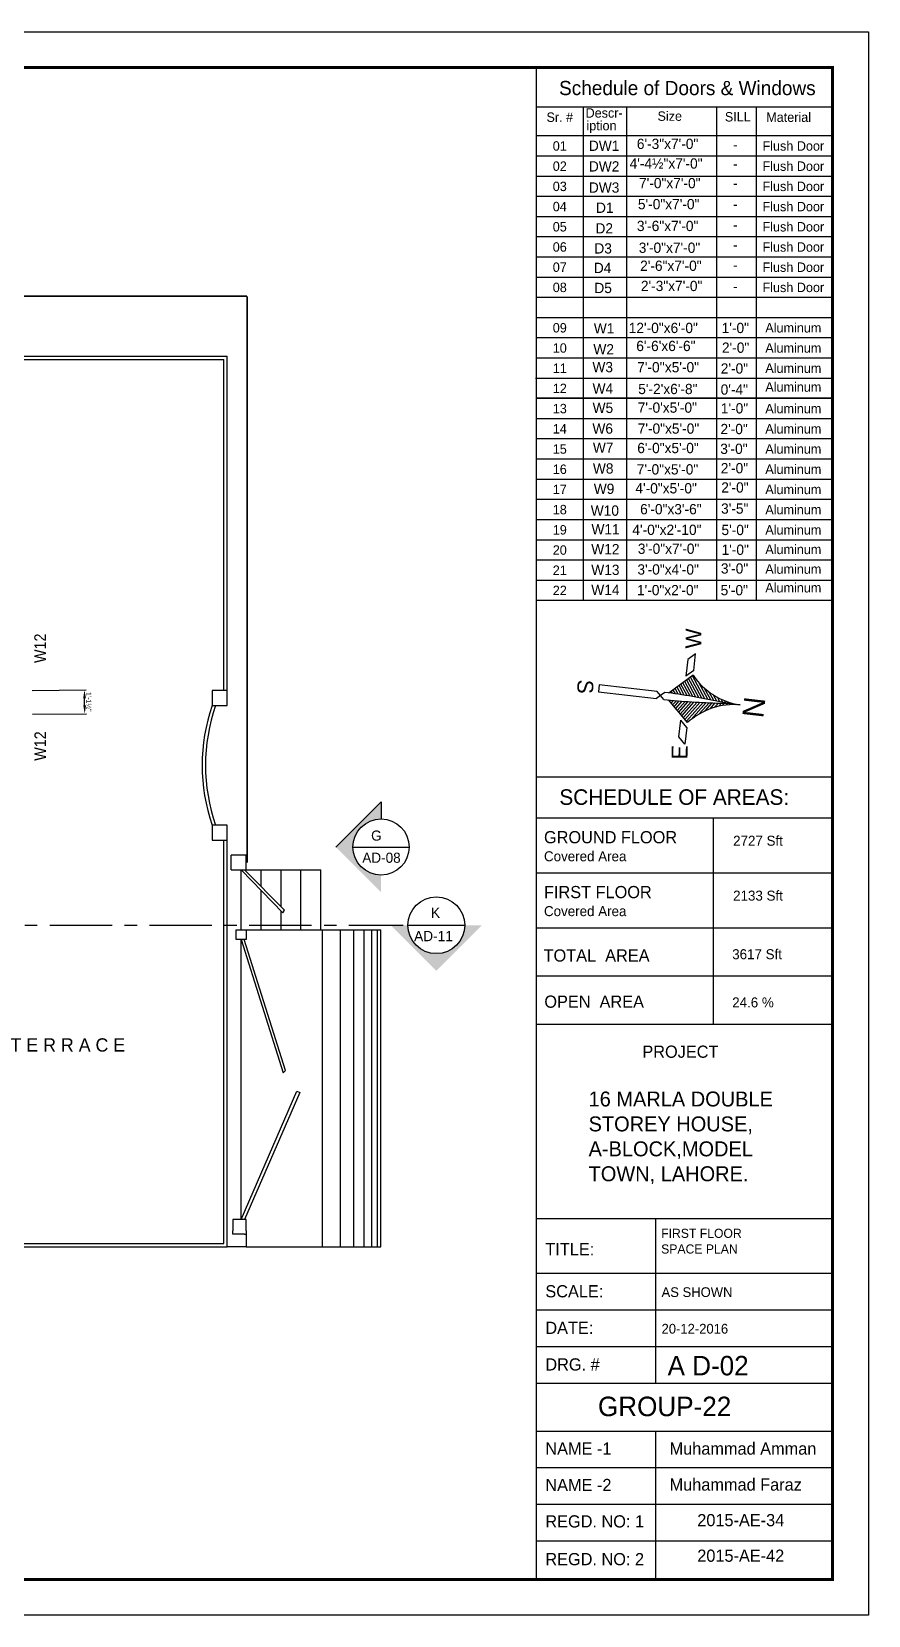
# Model space of a CAD drawing. Extents: x 10753 to 18704, y -5361 to 1140.
# Drawn here: x 12160 to 12663, y -1701 to -749 of the extents above; entities that cross this region are included whole.
import ezdxf
from ezdxf.enums import TextEntityAlignment as Align

# ---------------------------------------------------------------- set-up
doc = ezdxf.new("R2010")
doc.units = 0
doc.header["$LTSCALE"] = 30
doc.header["$MEASUREMENT"] = 0
doc.header["$PDMODE"] = 3
doc.linetypes.add('CENTER', pattern=[2, 1.25, -0.25, 0.25, -0.25])
doc.layers.get('0').update_dxf_attribs({"linetype": 'CONTINUOUS'})
doc.layers.get('DEFPOINTS').update_dxf_attribs({"linetype": 'CONTINUOUS'})
doc.layers.add('BARS', color=1, linetype='CONTINUOUS', lineweight=18)
for name, color, linetype in [('CEILING SECTION', 33, 'CONTINUOUS'), ('cross sectional lines', 9, 'CONTINUOUS'), ('DIM', 6, 'CONTINUOUS'), ('PL', 7, 'CONTINUOUS'), ('SEAL', 1, 'CONTINUOUS'), ('SLINE', 3, 'CONTINUOUS'), ('stairs terrace', 1, 'CONTINUOUS'), ('TEXT', 13, 'CONTINUOUS'), ('TEXTDW', 3, 'CONTINUOUS'), ('WALL', 2, 'CONTINUOUS'), ('Walls Hatch', 51, 'CONTINUOUS'), ('WL', 9, 'CONTINUOUS')]:
    doc.layers.add(name, color=color, linetype=linetype)
doc.styles.add('EE', font='eurr____.ttf')
doc.styles.add('ROMAND', font='stylu.ttf', dxfattribs={"height": 2})
doc.styles.add('SEAL TEXT', font='stylu.ttf', dxfattribs={"height": 6})
doc.styles.get("Standard").update_dxf_attribs({"font": 'stylu.ttf', "height": 3})
doc.styles.add('Work Dim', font='stylu.ttf', dxfattribs={"height": 4})
doc.dimstyles.new('D1', dxfattribs={"dimtxt": 6, "dimasz": 5, "dimexe": 1, "dimexo": 2, "dimgap": 1, "dimtad": 1, "dimdec": 4, "dimzin": 3, "dimdsep": 46, "dimlunit": 4, "dimtxsty": 'Standard', "dimcen": 3, "dimclrd": 7, "dimclre": 7, "dimclrt": 2, "dimadec": 0, "dimazin": 0, "dimtfac": 1, "dimtdec": 4, "dimtofl": 0, "dimtmove": 2, "dimatfit": 3, "dimfxl": 1, "dimfrac": 2, "dimtolj": 1, "dimtzin": 1, "dimarcsym": 0})

# ---------------------------------------------------------------- blocks, each defined once
blk = doc.blocks.new('*D156')
at = {"layer": 'DEFPOINTS', "color": 0, "transparency": 16777216}
for p in [(12157.81, -1144.91), (12191.31, -1144.53), (12157.97, -1159.21)]:
    blk.add_point(p, dxfattribs=at)
at = {"layer": 'DIM', "color": 7, "lineweight": -2, "transparency": 16777216}
for p, q in [((12159.81, -1144.88), (12192.31, -1144.52)), ((12191.41, -1153.84), (12191.36, -1149.53)), ((12159.97, -1159.19), (12192.46, -1158.83))]:
    blk.add_line(p, q, dxfattribs=at)
at = {"layer": 'DIM', "color": 7, "transparency": 16777216}
for points in [[(12192.19, -1149.52), (12190.53, -1149.54), (12191.31, -1144.53)], [(12192.24, -1153.83), (12190.58, -1153.85), (12191.46, -1158.84)]]:
    blk.add_solid(points, dxfattribs=at)
at = {"layer": 'DIM', "color": 2, "transparency": 16777216, "insert": (12193.94, -1151.66), "char_height": 3, "attachment_point": 5, "rotation": 270.63868}
blk.add_mtext('\\A1;1\'-1½"', dxfattribs=at)
blk = doc.blocks.new('BLOCK')
at = {"layer": 'stairs terrace'}
h = blk.add_hatch(dxfattribs=at)
h.set_pattern_fill('ANSI31', color=256, scale=58.369075, angle=273.2952, style=0)
h.set_pattern_definition([(318.29515, (9099.2574, 6632.302), (4.854071, 5.447162), [])])
h.paths.add_polyline_path([(2258.7, 1381), (2259.5, 1387.8), (2189.2, 1328.4, -0.210871), (2244.4, 1165.6), (2249.1, 1205.8, -0.018617)])
h = blk.add_hatch(dxfattribs=at)
h.set_pattern_fill('ANSI31', color=256, scale=58.369075, angle=273.2952, style=0)
h.set_pattern_definition([(208.29515, (-3155.794, 8072.991), (-3.458468, 6.424374), [])])
h.paths.add_polyline_path([(2244.4, 1165.6), (2249.1, 1205.8, 0.018617), (2280.4, 1378.4), (2281.2, 1385.3), (2335.9, 1311.2, 0.210871)])
for p, q in [((2285.1, 1605.2), (2263.9, 1425)), ((2306.8, 1602.7), (2285.1, 1605.2)), ((2285.6, 1422.4), (2306.8, 1602.7)), ((2273.4, 1412.1), (2263.9, 1425)), ((2189.2, 1328.4), (2259.5, 1387.8)), ((2261.2, 1401.8), (2258.7, 1381)), ((2261.2, 1401.8), (2273.4, 1412.1)), ((2273.4, 1412.1), (2285.6, 1422.4)), ((2282.9, 1399.3), (2273.4, 1412.1)), ((2280.4, 1378.4), (2282.9, 1399.3)), ((2335.9, 1311.2), (2281.2, 1385.3)), ((2122.2, 1336.3), (2145.1, 1355.6)), ((2174.3, 1330.2), (2122.2, 1336.3)), ((2145.1, 1355.6), (2197.2, 1349.5)), ((2174.3, 1330.2), (2197.2, 1349.5)), ((2385, 1327.4), (2332.9, 1333.5)), ((2350.7, 1309.4), (2332.9, 1333.5)), ((2402.8, 1303.3), (2385, 1327.4)), ((2350.7, 1309.4), (2402.8, 1303.3)), ((2249.1, 1205.8), (2244.4, 1165.6))]:
    blk.add_line(p, q, dxfattribs=at)
for centre, radius, start, end in [((4605.8, 1164.6), 2357, 174.7332, 178.9995), ((-52.9, 1712.3), 2357, 347.5908, 351.8571), ((2032.3, 1184.4), 212.9, 354.919, 42.5493), ((2455.1, 1134.7), 212.9, 124.0411, 171.6713)]:
    blk.add_arc(centre, radius, start, end, dxfattribs=at)
at = {"layer": 'TEXT'}
for s, height, rotation, p in [('S', 49.2, 177.582, (2323.5, 1669.2)), ('E', 49.2, 359.2542, (2074.8, 1328.7)), ('W', 49.2, 359.4702, (2418.6, 1285.7)), ('N', 65.6, 353.4275, (2201.3, 1093.8))]:
    blk.add_text(s, height=height, rotation=rotation, dxfattribs=at).set_placement(p)

msp = doc.modelspace()

# ---------------------------------------------------------------- hatches: boundary and pattern name
at = {"layer": 'SLINE'}
for points in [[(12369.71448, -1211.83917), (12369.71448, -1222.06301, 0.414213562), (12352.82347, -1238.95403, 0.414213562), (12369.71448, -1255.84505), (12369.71448, -1266.06889), (12342.59962, -1238.95403)], [(12375.54083, -1285.9788), (12385.87693, -1285.9788, 0.414213562), (12402.95341, -1303.05529, 0.414213562), (12420.0299, -1285.9788), (12430.366, -1285.9788), (12402.95341, -1313.39139)]]:
    msp.add_hatch(color=3, dxfattribs=at).paths.add_polyline_path(points)
at = {"layer": 'Walls Hatch', "linetype": 'Continuous'}
h = msp.add_hatch(color=51, dxfattribs=at)
h.dxf.hatch_style = 1
h.paths.add_polyline_path([(11426.59208, -1158.36368), (11435.59208, -1158.36368), (11435.59208, -1129.86368), (11531.59208, -1129.86368), (11531.59208, -1153.86368), (11663.59208, -1153.86368), (11663.59208, -1158.36368), (11672.59208, -1158.36368), (11672.59208, -1153.86368), (11674.09208, -1153.86368), (11674.09208, -1144.86368), (11540.59208, -1144.86368), (11540.59208, -1024.86368), (11527.09208, -1024.86368), (11527.09208, -1029.36368), (11531.59208, -1029.36368), (11531.59208, -1125.36368), (11435.59208, -1125.36368), (11435.59208, -1116.36368), (11426.59208, -1116.36368)])
h.paths.add_polyline_path([(11426.59208, -1068.36368), (11435.59208, -1068.36368), (11435.59208, -1029.36368), (11497.09208, -1029.36368), (11497.09208, -1024.86368), (11435.59208, -1024.86368), (11435.59208, -952.86368), (11531.59208, -952.86368), (11531.59208, -979.86368), (11540.59208, -979.86368), (11540.59208, -952.86368), (11633.59208, -952.86368), (11633.59208, -943.86368), (11426.59208, -943.86368)])
h.paths.add_polyline_path([(11435.59208, -1242.36368), (11426.59208, -1242.36368), (11426.59208, -1285.92665), (11435.59208, -1285.92665)])
h.paths.add_polyline_path([(11426.59208, -1302.36368), (11492.59208, -1302.36368), (11579.59208, -1302.36368), (11641.09208, -1302.36368), (11641.09208, -1405.86368), (11606.59208, -1405.86368), (11606.59208, -1414.86368), (11641.09208, -1414.86368), (11714.59208, -1414.86368), (11714.59208, -1405.86368), (11645.59208, -1405.86368), (11645.59208, -1302.36368), (11705.59208, -1302.36368), (11705.59208, -1369.79619), (11714.59208, -1369.79619), (11714.59208, -1357.86368), (11710.09208, -1357.86368), (11710.09208, -1285.92665), (11705.59208, -1285.92665), (11705.59208, -1297.86368), (11624.59208, -1297.86368), (11624.59208, -1285.92665), (11615.59208, -1285.92665), (11615.59208, -1297.86368), (11435.59208, -1297.86368), (11435.59208, -1285.92665), (11426.59208, -1285.92665)])
h.paths.add_polyline_path([(11615.59208, -1285.92665), (11624.59208, -1285.92665), (11624.59208, -1225.86368), (11629.09001, -1225.86368), (11629.09001, -1216.86368), (11615.59208, -1216.86368)])
h.paths.add_polyline_path([(11672.59208, -1216.86368), (11672.59208, -1200.36368), (11663.59208, -1200.36368), (11663.59208, -1216.86368), (11659.09001, -1216.86368), (11659.09001, -1225.86368), (11705.59208, -1225.86368), (11705.59208, -1285.92665), (11710.09208, -1285.92665), (11710.09208, -1225.86368), (11736.92695, -1225.86368), (11736.92805, -1216.86368)])
h.paths.add_polyline_path([(11435.59208, -1405.86368), (11492.59208, -1405.86368), (11492.59208, -1363.86368), (11464.09208, -1363.86368), (11464.09208, -1359.36368), (11497.09208, -1359.36368), (11497.09208, -1405.86368), (11522.59208, -1405.86368), (11522.59208, -1414.86368), (11426.59208, -1414.86368), (11426.59208, -1359.36368), (11440.09208, -1359.36368), (11440.09208, -1363.86368), (11435.59208, -1363.86368)], flags=17)
h.paths.add_polyline_path([(11435.59208, -1405.86368), (11435.59208, -1363.86368)], flags=17)
h.paths.add_polyline_path([(11435.59208, -1405.86368), (11492.59208, -1405.86368), (11492.59208, -1363.86368), (11464.09208, -1363.86368), (11464.09208, -1359.36368), (11497.09208, -1359.36368), (11497.09208, -1405.86368), (11522.59208, -1405.86368), (11522.59208, -1414.86368), (11426.59208, -1414.86368), (11426.59208, -1359.36368), (11440.09208, -1359.36368), (11440.09208, -1363.86368), (11435.59208, -1363.86368)], flags=17)
h.paths.add_polyline_path([(11763.12136, -1493.42911), (11741.24289, -1493.42911), (11741.24289, -1507.33102), (11763.12136, -1507.33102)], flags=9)
h.paths.add_polyline_path([(11874.2136, -875.57395), (11846.37905, -875.57395), (11846.37905, -889.47585), (11874.2136, -889.47585)], flags=9)
h.paths.add_polyline_path([(11886.82634, -1501.05879), (11875.45006, -1501.05879), (11875.45006, -1514.9607), (11886.82634, -1514.9607)], flags=9)
h.paths.add_polyline_path([(11848.62136, -1492.42911), (11826.74289, -1492.42911), (11826.74289, -1506.33102), (11848.62136, -1506.33102)], flags=9)
h.paths.add_polyline_path([(11799.82634, -1493.91594), (11788.45006, -1493.91594), (11788.45006, -1507.81784), (11799.82634, -1507.81784)], flags=9)
h.paths.add_polyline_path([(11823.23557, -1297.87851), (11801.35709, -1297.87851), (11801.35709, -1311.78042), (11823.23557, -1311.78042)], flags=9)
h.paths.add_polyline_path([(11362.91969, -1369.26961), (11362.91969, -1338.85234), (11349.01778, -1338.85234), (11349.01778, -1369.26961)], flags=9)
h.paths.add_polyline_path([(11340.24312, -1193.30073), (11340.24312, -1165.46617), (11326.34122, -1165.46617), (11326.34122, -1193.30073)], flags=9)
h.paths.add_polyline_path([(11354.96465, -1416.09794), (11354.96465, -1404.72166), (11341.06275, -1404.72166), (11341.06275, -1416.09794)], flags=9)
h.paths.add_polyline_path([(11715.82634, -1493.8548), (11704.45006, -1493.8548), (11704.45006, -1507.7567), (11715.82634, -1507.7567)], flags=9)
h.paths.add_polyline_path([(11686.67188, -1493.44668), (11664.7934, -1493.44668), (11664.7934, -1507.34859), (11686.67188, -1507.34859)], flags=9)
h.paths.add_polyline_path([(11653.21397, -1503.80822), (11633.29889, -1503.80822), (11633.29889, -1517.71012), (11653.21397, -1517.71012)], flags=9)
h.paths.add_polyline_path([(11743.45141, -1401.71727), (11743.45141, -1379.83879), (11729.54951, -1379.83879), (11729.54951, -1401.71727)], flags=9)
h.paths.add_polyline_path([(11436.82634, -1494.91594), (11425.45006, -1494.91594), (11425.45006, -1508.81784), (11436.82634, -1508.81784)], flags=9)
h.paths.add_polyline_path([(11353.21523, -1309.98557), (11353.21523, -1290.07049), (11339.31333, -1290.07049), (11339.31333, -1309.98557)], flags=9)
h.paths.add_polyline_path([(11363.62069, -1240.86588), (11363.62069, -1213.03133), (11349.71879, -1213.03133), (11349.71879, -1240.86588)], flags=9)
h.paths.add_polyline_path([(11354.97783, -1153.00717), (11354.97783, -1131.12869), (11341.07593, -1131.12869), (11341.07593, -1153.00717)], flags=9)
h.paths.add_polyline_path([(11363.60312, -1090.50021), (11363.60312, -1068.62174), (11349.70122, -1068.62174), (11349.70122, -1090.50021)], flags=9)
h.paths.add_polyline_path([(11353.21523, -1036.98557), (11353.21523, -1017.07049), (11339.31333, -1017.07049), (11339.31333, -1036.98557)], flags=9)
h.paths.add_polyline_path([(11363.59433, -999.89297), (11363.59433, -978.01449), (11349.69243, -978.01449), (11349.69243, -999.89297)], flags=9)
h.paths.add_polyline_path([(11354.96465, -954.09794), (11354.96465, -942.72166), (11341.06275, -942.72166), (11341.06275, -954.09794)], flags=9)
h.paths.add_polyline_path([(11675.55735, -1250.92601), (11675.55735, -1229.04754), (11661.65545, -1229.04754), (11661.65545, -1250.92601)], flags=25)
h.paths.add_polyline_path([(11676.23557, -1281.57325), (11654.35709, -1281.57325), (11654.35709, -1295.47515), (11676.23557, -1295.47515)], flags=9)
h.paths.add_polyline_path([(11704.73557, -1240.95237), (11682.85709, -1240.95237), (11682.85709, -1254.85427), (11704.73557, -1254.85427)], flags=25)
h.paths.add_polyline_path([(11646.22435, -1272.82269), (11646.22435, -1250.94421), (11632.32244, -1250.94421), (11632.32244, -1272.82269)], flags=9)
h.paths.add_polyline_path([(11650.44567, -1203.10867), (11628.56719, -1203.10867), (11628.56719, -1217.01057), (11650.44567, -1217.01057)], flags=9)
h.paths.add_polyline_path([(11645.59428, -875.6047), (11617.75972, -875.6047), (11617.75972, -889.5066), (11645.59428, -889.5066)], flags=9)
h.paths.add_polyline_path([(11730.82634, -884.21681), (11719.45006, -884.21681), (11719.45006, -898.11871), (11730.82634, -898.11871)], flags=9)
h.paths.add_polyline_path([(11494.47861, -875.57834), (11472.60013, -875.57834), (11472.60013, -889.48024), (11494.47861, -889.48024)], flags=9)
h.paths.add_polyline_path([(11541.82634, -884.21681), (11530.45006, -884.21681), (11530.45006, -898.11871), (11541.82634, -898.11871)], flags=9)
h.paths.add_polyline_path([(11436.82634, -857.78823), (11425.45006, -857.78823), (11425.45006, -871.69014), (11436.82634, -871.69014)], flags=9)
h.paths.add_polyline_path([(11776.94311, -993.22079), (11740.56975, -993.22079), (11740.56975, -1007.12269), (11776.94311, -1007.12269)], flags=9)
h.paths.add_polyline_path([(11741.01861, -1196.44348), (11741.01861, -1174.565), (11727.11671, -1174.565), (11727.11671, -1196.44348)], flags=9)
h.paths.add_polyline_path([(11745.29025, -964.00384), (11745.29025, -942.12536), (11731.38835, -942.12536), (11731.38835, -964.00384)], flags=9)
h.paths.add_polyline_path([(11631.23678, -960.64946), (11609.35831, -960.64946), (11609.35831, -974.55136), (11631.23678, -974.55136)], flags=25)
h.paths.add_polyline_path([(11474.94567, -1493.45108), (11453.06719, -1493.45108), (11453.06719, -1507.35298), (11474.94567, -1507.35298)], flags=9)
h.paths.add_polyline_path([(11508.92846, -1496.21242), (11480.58439, -1496.21242), (11480.58439, -1510.11433), (11508.92846, -1510.11433)], flags=9)
h.paths.add_polyline_path([(11584.09428, -1493.40276), (11556.25972, -1493.40276), (11556.25972, -1507.30466), (11584.09428, -1507.30466)], flags=9)
h.paths.add_polyline_path([(11735.86907, -1577.53007), (11735.86907, -1568.48387), (11723.15194, -1568.48387), (11723.15194, -1577.53007)], flags=9)
h.paths.add_polyline_path([(11651.29162, -1577.25127), (11651.29162, -1568.99318), (11640.85409, -1568.99318), (11640.85409, -1577.25127)], flags=9)
h.paths.add_polyline_path([(12400.45514, -1294.47286), (12400.45514, -1278.42798), (12393.10308, -1278.42798), (12393.10308, -1294.47286)], flags=9)
h.paths.add_polyline_path([(12394.7513, -1291.40948), (12394.7513, -1283.7059), (12383.72322, -1283.7059), (12383.72322, -1291.40948)], flags=9)
h.paths.add_polyline_path([(11321.23195, -1293.31318), (11321.23195, -1277.08548), (11314.25099, -1277.08548), (11314.25099, -1293.31318)], flags=9)
h.paths.add_polyline_path([(11315.39671, -1290.99038), (11315.39671, -1282.78223), (11304.92526, -1282.78223), (11304.92526, -1290.99038)], flags=9)
h.paths.add_polyline_path([(11750.04504, -845.61338), (11750.04504, -817.85993), (11737.32792, -817.85993), (11737.32792, -845.61338)], flags=9)
h.paths.add_polyline_path([(11737.95041, -838.29671), (11737.95041, -828.16551), (11725.23328, -828.16551), (11725.23328, -838.29671)], flags=9)
h.paths.add_polyline_path([(12382.58307, -1251.76278), (12382.58307, -1224.31076), (12370.00406, -1224.31076), (12370.00406, -1251.76278)], flags=9)
h.paths.add_polyline_path([(12369.27529, -1246.4756), (12369.27529, -1237.70652), (12356.69628, -1237.70652), (12356.69628, -1246.4756)], flags=9)
h.paths.add_polyline_path([(11749.9614, -1585.2228), (11749.9614, -1557.46935), (11737.24428, -1557.46935), (11737.24428, -1585.2228)], flags=9)
h.paths.add_polyline_path([(11669.12184, -1586.17817), (11669.12184, -1555.38401), (11655.87457, -1555.38401), (11655.87457, -1586.17817)], flags=9)
h.paths.add_polyline_path([(11477.1985, -1339.72878), (11477.1985, -1310.24416), (11464.73291, -1310.24416), (11464.73291, -1339.72878)], flags=25)
h.paths.add_polyline_path([(11412.76607, -1327.60227), (11412.76607, -1312.79773), (11403.60136, -1312.79773), (11403.60136, -1327.60227)], flags=9)
h.paths.add_polyline_path([(11574.03742, -1405.38008), (11574.03742, -1387.54237), (11563.16077, -1387.54237), (11563.16077, -1405.38008)], flags=25)
h.paths.add_polyline_path([(11719.27369, -1392.38646), (11719.27369, -1375.92807), (11708.39705, -1375.92807), (11708.39705, -1392.38646)], flags=9)
h.paths.add_polyline_path([(11436.50499, -1358.94061), (11436.50499, -1309.6753), (11427.14262, -1309.6753), (11427.14262, -1358.94061)], flags=25)
h.paths.add_polyline_path([(11485.41678, -1402.57087), (11485.41678, -1371.16615), (11476.01488, -1371.16615), (11476.01488, -1402.57087)], flags=25)
h.paths.add_polyline_path([(11477.07844, -1395.11883), (11477.07844, -1369.31796), (11464.63042, -1369.31796), (11464.63042, -1395.11883)], flags=25)
h.paths.add_polyline_path([(11457.12448, -1377.35405), (11457.12448, -1360.91104), (11446.29395, -1360.91104), (11446.29395, -1377.35405)], flags=25)
h.paths.add_polyline_path([(11591.70011, -1377.61149), (11591.70011, -1335.18104), (11578.7865, -1335.18104), (11578.7865, -1377.61149)], flags=25)
h.paths.add_polyline_path([(11600.25072, -1385.0647), (11600.25072, -1337.62836), (11590.53915, -1337.62836), (11590.53915, -1385.0647)], flags=25)
h.paths.add_polyline_path([(12025.48253, -1194.57397), (12025.48253, -1178.1822), (12014.80574, -1178.1822), (12014.80574, -1194.57397)], flags=9)
h.paths.add_polyline_path([(11702.48688, -1142.32027), (11702.48688, -1125.9285), (11691.81008, -1125.9285), (11691.81008, -1142.32027)], flags=9)
h.paths.add_polyline_path([(11934.25759, -1158.4318), (11934.25759, -1143.62726), (11925.09287, -1143.62726), (11925.09287, -1158.4318)], flags=9)
h.paths.add_polyline_path([(11974.13882, -1092.13027), (11974.13882, -1077.16761), (11964.98728, -1077.16761), (11964.98728, -1092.13027)], flags=9)
h.paths.add_polyline_path([(11493.0922, -1011.75202), (11493.0922, -988.32303), (11480.69689, -988.32303), (11480.69689, -1011.75202)], flags=25)
h.paths.add_polyline_path([(11495.09354, -1070.73531), (11495.09354, -1037.68406), (11482.85635, -1037.68406), (11482.85635, -1070.73531)], flags=25)
h.paths.add_polyline_path([(11503.65, -1064.20685), (11503.65, -1046.85236), (11494.35351, -1046.85236), (11494.35351, -1064.20685)], flags=25)
h.paths.add_polyline_path([(11517.52107, -1041.06271), (11517.52107, -1024.58383), (11506.58293, -1024.58383), (11506.58293, -1041.06271)], flags=25)
h.paths.add_polyline_path([(11502.01213, -1010.42946), (11502.01213, -993.01667), (11492.68929, -993.01667), (11492.68929, -1010.42946)], flags=25)
h.paths.add_polyline_path([(11684.09035, -974.22926), (11684.09035, -956.39155), (11673.2137, -956.39155), (11673.2137, -974.22926)], flags=9)
h.paths.add_polyline_path([(11424.61405, -1102.87011), (11424.61405, -1078.67968), (11413.82964, -1078.67968), (11413.82964, -1102.87011)], flags=9)
h.paths.add_polyline_path([(11425.60859, -1206.0821), (11425.60859, -1188.2444), (11414.73194, -1188.2444), (11414.73194, -1206.0821)], flags=9)
h.paths.add_polyline_path([(11579.04176, -1194.16635), (11579.04176, -1167.96723), (11566.89242, -1167.96723), (11566.89242, -1194.16635)], flags=9)
h.paths.add_polyline_path([(11456.24173, -1285.68783), (11456.24173, -1182.17684), (11445.97672, -1182.17684), (11445.97672, -1285.68783)], flags=9)
h.paths.add_polyline_path([(11663.02184, -1184.02106), (11663.02184, -1167.62929), (11652.34504, -1167.62929), (11652.34504, -1184.02106)], flags=9)
h.paths.add_polyline_path([(11664.36251, -1275.0424), (11664.36251, -1255.81472), (11654.84201, -1255.81472), (11654.84201, -1275.0424)], flags=9)
h.paths.add_polyline_path([(11600.3514, -1290.86661), (11600.3514, -1254.89109), (11590.9495, -1254.89109), (11590.9495, -1290.86661)], flags=9)
h.paths.add_polyline_path([(11673.65037, -1278.8636), (11673.65037, -1253.04296), (11664.30118, -1253.04296), (11664.30118, -1278.8636)], flags=25)
h.paths.add_polyline_path([(11649.53728, -1233.81834), (11649.53728, -1217.33946), (11638.59914, -1217.33946), (11638.59914, -1233.81834)], flags=9)
h.paths.add_polyline_path([(11587.87092, -1195.64993), (11587.87092, -1168.84618), (11578.50855, -1168.84618), (11578.50855, -1195.64993)], flags=9)
h.paths.add_polyline_path([(11591.19282, -1284.20665), (11591.19282, -1251.1554), (11578.95564, -1251.1554), (11578.95564, -1284.20665)], flags=9)
h.paths.add_polyline_path([(11699.94697, -1062.30016), (11699.94697, -1035.49642), (11690.58459, -1035.49642), (11690.58459, -1062.30016)], flags=9)
h.paths.add_polyline_path([(11689.98995, -1061.28396), (11689.98995, -1035.08484), (11677.84061, -1035.08484), (11677.84061, -1061.28396)], flags=9)
h.paths.add_polyline_path([(11599.88476, -1086.3162), (11599.88476, -982.80522), (11589.61976, -982.80522), (11589.61976, -1086.3162)], flags=9)
h.paths.add_polyline_path([(11694.79756, -1372.97755), (11694.79756, -1330.25487), (11685.08599, -1330.25487), (11685.08599, -1372.97755)], flags=25)
h.paths.add_polyline_path([(11684.45704, -1370.16037), (11684.45704, -1329.42538), (11671.79818, -1329.42538), (11671.79818, -1370.16037)], flags=25)
h.paths.add_polyline_path([(11832.13551, -996.48036), (11832.13551, -978.67341), (11821.35111, -978.67341), (11821.35111, -996.48036)], flags=9)
h.paths.add_polyline_path([(11872.31983, -983.02612), (11851.72503, -983.02612), (11851.72503, -990.83908), (11872.31983, -990.83908)], flags=9)
h.paths.add_polyline_path([(11993.47047, -1020.54263), (11993.47047, -1004.2098), (11982.97047, -1004.2098), (11982.97047, -1020.54263)], flags=9)
h.paths.add_polyline_path([(12034.9683, -992.65488), (12034.9683, -974.83255), (12024.13777, -974.83255), (12024.13777, -992.65488)], flags=9)
h.paths.add_polyline_path([(12077.00287, -1010.90918), (12077.00287, -994.4508), (12066.12622, -994.4508), (12066.12622, -1010.90918)], flags=9)
h.paths.add_polyline_path([(11901.41667, -1182.34096), (11901.41667, -1165.9492), (11890.73988, -1165.9492), (11890.73988, -1182.34096)], flags=9)
h.paths.add_polyline_path([(11776.13704, -1293.8593), (11776.13704, -1271.72528), (11766.6429, -1271.72528), (11766.6429, -1293.8593)], flags=9)
h.paths.add_polyline_path([(11766.66375, -1292.53149), (11766.66375, -1268.34701), (11754.09274, -1268.34701), (11754.09274, -1292.53149)], flags=9)
h.paths.add_polyline_path([(11879.01727, -1276.74994), (11879.01727, -1260.27106), (11868.07913, -1260.27106), (11868.07913, -1276.74994)], flags=9)
h.paths.add_polyline_path([(11860.71745, -1345.37976), (11860.71745, -1304.67422), (11851.31555, -1304.67422), (11851.31555, -1345.37976)], flags=9)
h.paths.add_polyline_path([(11851.82534, -1350.32979), (11851.82534, -1292.0194), (11839.18405, -1292.0194), (11839.18405, -1350.32979)], flags=9)
h.paths.add_polyline_path([(11780.68647, -1233.73691), (11780.68647, -1217.27852), (11769.80982, -1217.27852), (11769.80982, -1233.73691)], flags=9)
h.paths.add_polyline_path([(11977.89946, -1184.84814), (11977.89946, -1159.0275), (11968.55026, -1159.0275), (11968.55026, -1184.84814)], flags=9)
h.paths.add_polyline_path([(11967.25341, -1181.02693), (11967.25341, -1161.79926), (11957.73291, -1161.79926), (11957.73291, -1181.02693)], flags=9)
h.paths.add_polyline_path([(12126.51015, -1166.76642), (12126.51015, -1130.20916), (12117.05554, -1130.20916), (12117.05554, -1166.76642)], flags=9)
h.paths.add_polyline_path([(12117.1498, -1185.39053), (12117.1498, -1094.31879), (12104.49094, -1094.31879), (12104.49094, -1185.39053)], flags=9)
h.paths.add_polyline_path([(11946.34812, -1283.01526), (11946.34812, -1256.22909), (11937.03846, -1256.22909), (11937.03846, -1283.01526)], flags=9)
h.paths.add_polyline_path([(12057.51636, -1234.10218), (12057.51636, -1219.29764), (12048.35165, -1219.29764), (12048.35165, -1234.10218)], flags=9)
h.paths.add_polyline_path([(11936.43503, -1282.00785), (11936.43503, -1255.80873), (11924.28569, -1255.80873), (11924.28569, -1282.00785)], flags=9)
h.paths.add_polyline_path([(11940.63657, -1224.34339), (11940.63657, -1207.95163), (11929.95978, -1207.95163), (11929.95978, -1224.34339)], flags=9)
h.paths.add_polyline_path([(11828.72815, -1126.17533), (11828.72815, -1056.03477), (11816.26256, -1056.03477), (11816.26256, -1126.17533)], flags=9)
h.paths.add_polyline_path([(11839.76946, -1121.61833), (11839.76946, -1070.73898), (11830.40709, -1070.73898), (11830.40709, -1121.61833)], flags=9)
h.paths.add_polyline_path([(12328.31127, -1060.35355), (12327.56601, -1078.0027), (12345.9572, -1078.77929), (12346.70246, -1061.13014)], flags=9)
h.paths.add_polyline_path([(12426.90643, -1043.8056), (12427.0993, -1022.9463), (12408.92567, -1022.77826), (12408.7328, -1043.63756)], flags=9)
h.paths.add_polyline_path([(12155.68864, -1080.45031), (12155.68864, -1056.25989), (12144.90423, -1056.25989), (12144.90423, -1080.45031)], flags=9)
h.paths.add_polyline_path([(12170.12109, -1130.10804), (12170.12109, -1105.91762), (12159.33668, -1105.91762), (12159.33668, -1130.10804)], flags=9)
h.paths.add_polyline_path([(12170.21715, -1188.89725), (12170.21715, -1164.70683), (12159.43274, -1164.70683), (12159.43274, -1188.89725)], flags=9)
h.paths.add_polyline_path([(12416.41054, -1126.23852), (12416.60977, -1110.93255), (12398.69597, -1110.69937), (12398.49673, -1126.00534)], flags=9)
h.paths.add_polyline_path([(11853.46916, -1437.49276), (11853.46916, -1413.30234), (11842.68475, -1413.30234), (11842.68475, -1437.49276)], flags=9)
h.paths.add_polyline_path([(11941.76211, -1404.1885), (11941.76211, -1386.23037), (11930.52419, -1386.23037), (11930.52419, -1404.1885)], flags=9)
h.paths.add_polyline_path([(12067.84858, -1433.34664), (12067.84858, -1415.48844), (12056.91044, -1415.48844), (12056.91044, -1433.34664)], flags=9)
h.paths.add_polyline_path([(12184.57789, -1396.13778), (12184.57789, -1319.53749), (12171.95417, -1319.53749), (12171.95417, -1396.13778)], flags=9)
h.paths.add_polyline_path([(12005.72114, -1393.16053), (12005.72114, -1289.64955), (11995.45613, -1289.64955), (11995.45613, -1393.16053)], flags=9)
h.paths.add_polyline_path([(12464.83759, -1479.6825), (12464.83759, -1235.98206), (12436.8464, -1235.98206), (12436.8464, -1479.6825)], flags=9)
h.paths.add_polyline_path([(11757.36591, -1418.35025), (11757.36591, -1376.55449), (11748.01671, -1376.55449), (11748.01671, -1418.35025)], flags=9)
h.paths.add_polyline_path([(11763.49999, -1350.99504), (11763.49999, -1326.73871), (11752.71558, -1326.73871), (11752.71558, -1350.99504)], flags=9)
h.paths.add_polyline_path([(12473.55673, -1097.36502), (12476.1933, -1074.48139), (12452.32593, -1071.73147), (12449.68935, -1094.6151)], flags=9)

# ---------------------------------------------------------------- linework, layer by layer
at = {"layer": 'CEILING SECTION', "color": 8}
for p, q in [((12285.52958, -1288.65361), (12285.52958, -1252.7775)), ((12285.76215, -1252.7775), (12333.52958, -1252.7775)), ((12297.52958, -1262.78421), (12297.52958, -1252.7775)), ((12309.52958, -1274.79314), (12309.52958, -1252.7775)), ((12321.52958, -1288.65361), (12321.52958, -1252.7775)), ((12333.52958, -1288.65361), (12333.52958, -1252.7775)), ((12297.52958, -1288.65361), (12297.52958, -1265.13031)), ((12309.52958, -1288.65361), (12309.52958, -1277.48313)), ((12285.50666, -1462.79574), (12285.50666, -1294.65361)), ((12288.15214, -1288.65361), (12369.50666, -1288.65361)), ((12334.50666, -1479.36368), (12334.50666, -1288.65361)), ((12345.34287, -1479.36368), (12345.34287, -1288.65361)), ((12353.38459, -1479.36368), (12353.38459, -1288.65361)), ((12359.50666, -1479.36368), (12359.50666, -1288.65361)), ((12364.06179, -1479.36368), (12364.06179, -1288.65361)), ((12367.6359, -1479.36368), (12367.6359, -1288.65361)), ((12369.50666, -1479.36368), (12369.50666, -1288.65361)), ((12288.52958, -1479.36368), (12369.50666, -1479.36368))]:
    msp.add_line(p, q, dxfattribs=at)
at = {"layer": 'CEILING SECTION', "color": 1}
for p, q in [((12282.52958, -1288.65361), (12288.52958, -1288.65361)), ((12282.52958, -1294.65361), (12282.52958, -1288.65361)), ((12285.52958, -1294.65361), (12282.52958, -1294.65361)), ((12285.50666, -1294.65361), (12310.79546, -1374.75653)), ((12288.52958, -1294.65361), (12285.52958, -1294.65361)), ((12312.27558, -1373.41145), (12287.32565, -1294.65361)), ((12288.52958, -1288.65361), (12288.52958, -1294.65361)), ((12310.79546, -1374.75653), (12312.27558, -1373.41145)), ((12285.50666, -1462.79574), (12319.06332, -1385.78957)), ((12320.8968, -1386.58853), (12287.52958, -1462.79574)), ((12319.06332, -1385.78957), (12320.8968, -1386.58853)), ((12288.52958, -1462.79574), (12280.52958, -1462.79574)), ((12280.52958, -1462.79574), (12280.52958, -1469.79574)), ((12288.52958, -1469.79574), (12288.52958, -1462.79574)), ((12280.52958, -1471.79574), (12280.52958, -1469.79574)), ((12287.52958, -1471.79574), (12280.52958, -1471.79574)), ((12287.52958, -1471.79574), (12288.52958, -1471.79574))]:
    msp.add_line(p, q, dxfattribs=at)
at = {"layer": 'cross sectional lines', "linetype": 'CENTER'}
msp.add_line((11330.42474, -1285.92665), (12383.02003, -1285.92665), dxfattribs=at)
at = {"layer": 'PL'}
for p, q in [((12288.52958, -1243.7775), (12279.52958, -1243.7775)), ((12279.52958, -1252.7775), (12279.52958, -1243.7775)), ((12288.52958, -1252.7775), (12288.52958, -1243.7775)), ((12279.52958, -1252.7775), (12288.52958, -1252.7775)), ((12285.52958, -1252.7775), (12310.614, -1278.59943)), ((12311.58696, -1276.85205), (12287.53031, -1252.7775)), ((12310.614, -1278.59943), (12311.58696, -1276.85205)), ((12288.52958, -1469.79574), (12288.52958, -1479.36368)), ((12288.52958, -1479.36368), (12277.09208, -1479.36368))]:
    msp.add_line(p, q, dxfattribs=at)
at = {"layer": 'SEAL', "color": 1}
for p, q in [((12463.04036, -770.42708), (12463.04036, -1679.22144)), ((12641.18471, -770.42708), (12463.04036, -770.42708)), ((12641.18471, -770.42708), (12463.04036, -770.42708)), ((12463.04036, -793.96919), (12641.18471, -793.96919)), ((12491.3815, -793.96919), (12491.3815, -1090.6286)), ((12517.32602, -793.96919), (12517.32602, -1090.6286)), ((12571.40775, -793.96919), (12571.40775, -1090.6286)), ((12595.43464, -793.96919), (12595.43464, -1090.6286)), ((12463.04036, -811.26587), (12641.18471, -811.26587)), ((12463.04036, -823.41207), (12641.18471, -823.41207)), ((12463.04036, -835.55828), (12641.18471, -835.55828)), ((12463.04036, -847.70448), (12641.18471, -847.70448)), ((12463.04036, -859.85069), (12641.18471, -859.85069)), ((12463.04036, -871.9969), (12641.18471, -871.9969)), ((12463.04036, -884.1431), (12641.18471, -884.1431)), ((12463.04036, -896.28931), (12641.18471, -896.28931)), ((12463.04036, -908.43551), (12641.18471, -908.43551)), ((12463.04036, -920.58172), (12641.18471, -920.58172)), ((12463.04036, -932.72793), (12641.18471, -932.72793)), ((12463.04036, -944.87413), (12641.18471, -944.87413)), ((12462.68139, -957.02034), (12640.82575, -957.02034)), ((12462.68139, -957.02034), (12600.1078, -957.02034)), ((12462.68139, -957.02034), (12640.82575, -957.02034)), ((12463.04036, -957.02034), (12641.18471, -957.02034)), ((12463.04036, -957.02034), (12641.18471, -957.02034)), ((12641.18471, -969.16654), (12463.04036, -969.16654)), ((12463.04036, -969.16654), (12641.18471, -969.16654)), ((12463.04036, -981.31275), (12641.18471, -981.31275)), ((12463.04036, -993.45896), (12641.18471, -993.45896)), ((12463.04036, -1005.60516), (12641.18471, -1005.60516)), ((12463.04036, -1017.75137), (12641.18471, -1017.75137)), ((12463.04036, -1029.89757), (12641.18471, -1029.89757)), ((12463.04036, -1042.04378), (12641.18471, -1042.04378)), ((12463.04036, -1054.18999), (12641.18471, -1054.18999)), ((12463.04036, -1066.33619), (12641.18471, -1066.33619)), ((12463.04036, -1078.4824), (12641.18471, -1078.4824)), ((12463.04036, -1090.6286), (12641.18471, -1090.6286)), ((12641.18471, -1196.98094), (12463.04036, -1196.98094)), ((12641.18471, -1221.709), (12463.04036, -1221.709)), ((12569.549, -1221.709), (12569.549, -1345.65071)), ((12641.18471, -1254.69736), (12463.04036, -1254.69736)), ((12641.18471, -1287.68572), (12463.04036, -1287.68572)), ((12641.18471, -1316.66821), (12463.04036, -1316.66821)), ((12641.18471, -1316.66821), (12463.04036, -1316.66821)), ((12641.18471, -1345.65071), (12463.04036, -1345.65071)), ((12641.18471, -1462.4436), (12463.04036, -1462.4436)), ((12534.7974, -1462.4436), (12534.7974, -1561.39693)), ((12641.18471, -1495.43196), (12463.04036, -1495.43196)), ((12641.18471, -1517.42419), (12463.04036, -1517.42419)), ((12641.18471, -1539.41643), (12463.04036, -1539.41643)), ((12641.18471, -1561.39693), (12463.04036, -1561.39693)), ((12641.18471, -1561.39693), (12463.04036, -1561.39693)), ((12641.18471, -1590.277), (12463.04036, -1590.277)), ((12534.7974, -1590.277), (12534.7974, -1678.24595)), ((12641.18471, -1612.26923), (12463.04036, -1612.26923)), ((12641.18471, -1634.26147), (12463.04036, -1634.26147)), ((12641.18471, -1656.25371), (12463.04036, -1656.25371))]:
    msp.add_line(p, q, dxfattribs=at)
msp.add_lwpolyline([(12662.82267, -748.78912), (12662.82267, -1700.8594), (11244.74439, -1700.8594), (11244.74439, -748.78912)], close=True, dxfattribs=at)
at = {"layer": 'SLINE', "color": 3}
for p, q in [((12369.71448, -1211.83917), (12342.59962, -1238.95403)), ((12369.71448, -1211.83917), (12369.71448, -1222.06301)), ((12352.82347, -1238.95403), (12386.6055, -1238.95403)), ((12385.87693, -1285.9788), (12420.0299, -1285.9788))]:
    msp.add_line(p, q, dxfattribs=at)
for centre, radius in [((12369.71448, -1238.95403), 16.89102), ((12402.95341, -1285.9788), 17.07648)]:
    msp.add_circle(centre, radius, dxfattribs=at)
at = {"layer": 'stairs terrace'}
for p, q in [((11990.59208, -943.86368), (12277.09208, -943.86368)), ((11992.59208, -945.86368), (12275.09208, -945.86368)), ((12275.09208, -1144.86368), (12275.09208, -945.86368)), ((12277.09208, -1144.86368), (12277.09208, -943.86368))]:
    msp.add_line(p, q, dxfattribs=at)
for points in [[(12076.09208, -1414.85919), (12076.09208, -1479.36368), (12277.09208, -1479.36368), (12277.09208, -1234.86368)], [(12078.09208, -1414.85919), (12078.09208, -1477.36368), (12275.09208, -1477.36368), (12275.09208, -1234.86368)]]:
    msp.add_lwpolyline(points, dxfattribs=at)
for radius, start, end in [(111, 161.07535558, 198.92464442), (109, 160.71451836, 199.28548164)]:
    msp.add_arc((12373.09208, -1189.86368), radius, start, end, dxfattribs=at)
at = {"layer": 'WALL', "const_width": 1}
for points in [[(11371.09208, -907.86368), (12289.09208, -907.86368)], [(12289.09208, -907.86368), (12289.09208, -1248.2775)]]:
    msp.add_lwpolyline(points, dxfattribs=at)
at = {"layer": 'WALL'}
for points in [[(12268.09208, -1144.86368), (12268.09208, -1153.86368), (12277.09208, -1153.86368), (12277.09208, -1144.86368)], [(12268.09208, -1225.86368), (12268.09208, -1234.86368), (12277.09208, -1234.86368), (12277.09208, -1225.86368)]]:
    msp.add_lwpolyline(points, close=True, dxfattribs=at)
at = {"layer": 'WL', "const_width": 1.80316}
msp.add_lwpolyline([(12641.18471, -770.42708), (12641.18471, -1679.22144), (11266.38235, -1679.22144), (11266.38235, -770.42708)], close=True, dxfattribs=at)

# ---------------------------------------------------------------- block references
at = {"xscale": 0.1938507180983488, "yscale": 0.1938507180983488, "zscale": 0.1938507180983488, "rotation": 90}
msp.add_blockref('BLOCK', (12811.57976, -1588.54103), dxfattribs=at)

# ---------------------------------------------------------------- texts
at = {"layer": 'BARS', "ltscale": 8, "style": 'SEAL TEXT'}
for s, height, p in [('DW1', 6.169109, (12494.72904, -820.47204)), ('6\'-3"x7\'-0"', 6.1691089, (12523.56019, -819.30935)), ('-', 6.16911, (12581.35684, -819.83737)), ('DW2', 6.169109, (12494.72904, -832.85767)), ('4\'-4½"x7\'-0"', 6.1691089, (12519.23607, -831.11457)), ('7\'-0"x7\'-0"', 6.1691089, (12524.8983, -842.91979)), ('-', 6.16911, (12581.35684, -831.3098)), ('DW3', 6.169109, (12494.72904, -845.57218)), ('-', 6.16911, (12581.35684, -842.96432)), ('D1 ', 6.169109, (12499.00742, -857.7194)), ('5\'-0"x7\'-0"', 6.1691089, (12524.23056, -855.55757)), ('-', 6.16911, (12581.35684, -855.57711)), ('D2', 6.169109, (12498.67834, -870.10499)), ('3\'-6"x7\'-0"', 6.1691089, (12523.60918, -868.66196)), ('-', 6.16911, (12581.35684, -867.96004)), ('D3', 6.169109, (12498.02007, -882.16179)), ('3\'-0"x7\'-0"', 6.1691089, (12524.71146, -881.7663)), ('-', 6.16911, (12581.35684, -879.97877)), ('D4', 6.169109, (12497.69109, -893.88973)), ('2\'-6"x7\'-0"', 6.1691089, (12525.54786, -892.59715)), ('-', 6.16911, (12581.35684, -892.1796)), ('D5', 6.169109, (12498.02018, -905.94644)), ('2\'-3"x7\'-0"', 6.1691089, (12526.01157, -904.72716)), ('-', 6.16911, (12581.35684, -904.9267)), ('W1', 6.169109, (12497.67976, -930.23958)), ('12\'-0"x6\'-0"', 6.1691089, (12518.70159, -929.97841)), ('1\'-0"', 6.169109, (12574.59952, -929.98383)), ('W2', 6.169109, (12497.4435, -942.82427)), ('6\'-6\'x6\'-6"', 6.1691089, (12523.23142, -940.81256)), ('2\'-0"', 6.169109, (12574.76136, -941.83682)), ('W3', 6.169109, (12496.8502, -953.51999)), ('7\'-0\'\'x5\'-0"', 6.1691089, (12523.7733, -953.60483)), ('2\'-0"', 6.169109, (12574.04945, -954.34529)), ('W4', 6.169109, (12496.95646, -966.43341)), ('5\'-2\'x6\'-8"', 6.1691089, (12524.41928, -966.68265)), ('0\'-4"', 6.169109, (12573.98501, -967.0171)), ('W5', 6.169109, (12496.95646, -978.01043)), ('7\'-0\'x5\'-0"', 6.1691089, (12524.09809, -977.86984)), ('1\'-0"', 6.169109, (12574.09487, -978.29686)), ('W6', 6.169109, (12496.85584, -990.48765)), ('7\'-0"x5\'-0"', 6.1691089, (12524.09809, -990.48315)), ('2\'-0"', 6.169109, (12573.87504, -990.74274)), ('W7', 6.169109, (12497.12245, -1001.97692)), ('6\'-0"x5\'-0"', 6.1691089, (12523.8319, -1002.18349)), ('3\'-0"', 6.169109, (12573.75985, -1002.63994)), ('W8', 6.169109, (12497.13451, -1014.44536)), ('7\'-0"x5\'-0"', 6.1691089, (12523.52115, -1015.0085)), ('2\'-0"', 6.169109, (12574.06935, -1014.30131)), ('W9', 6.169109, (12497.66753, -1026.6917)), ('4\'-0"x5\'-0"', 6.1691089, (12522.69785, -1026.3839)), ('2\'-0"', 6.169109, (12574.34426, -1025.88856)), ('W10', 6.169109, (12495.85445, -1039.7987)), ('6\'-0"x3\'-6"', 6.1691089, (12525.54829, -1038.94517)), ('3\'-5"', 6.169109, (12574.25264, -1038.57964)), ('W11', 6.169109, (12496.27064, -1051.03234)), ('4\'-0"x2\'-10"', 6.1691089, (12520.88162, -1051.3449)), ('5\'-0"', 6.169109, (12574.48391, -1051.43117)), ('W12', 6.169109, (12496.16493, -1062.97799)), ('3\'-0"x7\'-0"', 6.1691089, (12524.16412, -1062.71368)), ('1\'-0"', 6.169109, (12574.52824, -1063.32682)), ('W13', 6.169109, (12496.16493, -1075.42177)), ('3\'-0"x4\'-0"', 6.1691089, (12523.9138, -1075.16943)), ('3\'-0"', 6.169109, (12574.13041, -1074.58293)), ('W14', 6.169109, (12496.16493, -1087.48508)), ('1\'-0"x2\'-0"', 6.1691089, (12523.66947, -1087.59611)), ('5\'-0"', 6.169109, (12573.96981, -1087.62091))]:
    msp.add_text(s, height=height, dxfattribs=at).set_placement(p)
at = {"layer": 'SEAL', "color": 1, "style": 'SEAL TEXT'}
for s, height, p in [('Schedule of Doors & Windows', 8.5466947, (12553.96064, -786.93678)), ('Sr. #', 5.668229, (12477.22032, -803.02898)), ('Descr-', 5.668229, (12503.89001, -800.47739)), ('Size', 5.668229, (12543.37805, -802.37891)), ('Material', 5.668229, (12614.87733, -803.02898)), ('01', 5.668229, (12477.22032, -820.32565)), ('Flush Door', 5.668229, (12617.69708, -820.32565)), ('02', 5.668229, (12477.22032, -832.47186)), ('Flush Door', 5.668229, (12617.69708, -832.47186)), ('03', 5.668229, (12477.22032, -844.61806)), ('Flush Door', 5.668229, (12617.69708, -844.61806)), ('04', 5.668229, (12477.22032, -856.76427)), ('Flush Door', 5.668229, (12617.69708, -856.76427)), ('05', 5.668229, (12477.22032, -868.91048)), ('Flush Door', 5.668229, (12617.69708, -868.91048)), ('06', 5.668229, (12477.22032, -881.05668)), ('Flush Door', 5.668229, (12617.69708, -881.05668)), ('07', 5.668229, (12477.22032, -893.20289)), ('Flush Door', 5.668229, (12617.69708, -893.20289)), ('08', 5.668229, (12477.22032, -905.34909)), ('Flush Door', 5.668229, (12617.69708, -905.34909)), ('09', 5.668229, (12477.22032, -929.64151)), ('Aluminum', 5.668229, (12617.69708, -929.64151)), ('10', 5.668229, (12477.22032, -941.78771)), ('Aluminum', 5.668229, (12617.69708, -941.78771)), ('11', 5.668229, (12477.22032, -953.93392)), ('Aluminum', 5.668229, (12617.69708, -953.93392)), ('12', 5.668229, (12477.22032, -966.08012)), ('Aluminum', 5.668229, (12617.69708, -965.25066)), ('13', 5.668229, (12477.22032, -978.22633)), ('Aluminum', 5.668229, (12617.69708, -978.22633)), ('14', 5.668229, (12477.22032, -990.37254)), ('Aluminum', 5.668229, (12617.69708, -990.37254)), ('15', 5.668229, (12477.22032, -1002.51874)), ('Aluminum', 5.668229, (12617.69708, -1002.51874)), ('16', 5.668229, (12477.22032, -1014.66495)), ('Aluminum', 5.668229, (12617.69708, -1014.66495)), ('17', 5.668229, (12477.22032, -1026.81115)), ('Aluminum', 5.668229, (12617.69708, -1026.81115)), ('18', 5.668229, (12477.22032, -1038.95736)), ('Aluminum', 5.668229, (12617.69708, -1038.95736)), ('19', 5.668229, (12477.22032, -1051.10357)), ('Aluminum', 5.668229, (12617.69708, -1051.10357)), ('20', 5.668229, (12477.22032, -1063.24977)), ('Aluminum', 5.668229, (12617.69708, -1062.85522)), ('21', 5.668229, (12477.22032, -1075.39598)), ('Aluminum', 5.668229, (12617.69708, -1074.69742)), ('22', 5.668229, (12477.22032, -1087.54218)), ('Aluminum', 5.668229, (12617.69708, -1085.8982))]:
    msp.add_text(s, height=height, dxfattribs=at).set_placement(p, align=Align.CENTER)
at = {"layer": 'SEAL', "color": 1}
for s, height, style, p in [('SCHEDULE OF AREAS:', 9.3467011, 'ROMAND', (12476.96758, -1213.61988)), ('GROUND FLOOR', 7.3307459, 'ROMAND', (12467.72179, -1236.727)), ('2727 Sft', 6.010301, 'SEAL TEXT', (12581.48765, -1238.19572)), ('Covered Area', 6.0103009, 'SEAL TEXT', (12467.72179, -1247.52901)), ('FIRST FLOOR', 7.3307459, 'ROMAND', (12467.72179, -1269.71536)), ('2133 Sft', 6.010301, 'SEAL TEXT', (12581.48765, -1271.18408)), ('Covered Area', 6.0103009, 'SEAL TEXT', (12467.72179, -1280.51737)), ('TOTAL  AREA', 7.3307459, 'ROMAND', (12467.48111, -1307.83348)), ('3617 Sft', 6.010301, 'SEAL TEXT', (12580.93748, -1306.41098)), ('OPEN  AREA', 7.330746, 'ROMAND', (12467.93674, -1335.57629)), ('24.6 %%%', 6.010301, 'SEAL TEXT', (12580.93748, -1335.39881)), ('PROJECT', 7.330746, 'ROMAND', (12526.89659, -1365.66922)), ('FIRST FLOOR', 5.4813651, 'SEAL TEXT', (12538.20283, -1473.93385)), ('TITLE:', 7.330746, 'ROMAND', (12468.53842, -1484.43584)), ('SPACE PLAN', 5.481365, 'SEAL TEXT', (12538.20283, -1483.36333)), ('SCALE:', 7.330746, 'ROMAND', (12468.53842, -1509.69931)), ('AS SHOWN', 5.856959, 'SEAL TEXT', (12538.43618, -1509.49525)), ('DATE:', 7.330746, 'ROMAND', (12468.53842, -1531.69155)), ('20-12-2016', 5.856959, 'SEAL TEXT', (12538.43618, -1531.48748)), ('DRG. #', 7.330746, 'ROMAND', (12468.53842, -1553.68379)), ('A D-02', 11.713918, 'SEAL TEXT', (12542.07496, -1556.6014)), ('GROUP-22', 11.729194, 'Work Dim', (12500.19432, -1581.11933)), ('NAME -1', 7.330746, 'ROMAND', (12468.53842, -1604.2765)), ('Muhammad Amman', 7.3307459, 'ROMAND', (12543.28336, -1604.2765)), ('Muhammad Faraz', 7.3307459, 'ROMAND', (12543.28336, -1625.9173)), ('NAME -2', 7.330746, 'ROMAND', (12468.53842, -1626.16195)), ('REGD. NO: 1', 7.3307459, 'ROMAND', (12468.53842, -1648.04741)), ('2015-AE-34', 7.330746, 'ROMAND', (12559.92272, -1647.29422)), ('REGD. NO: 2', 7.3307459, 'ROMAND', (12468.53842, -1670.74385)), ('2015-AE-42', 7.330746, 'ROMAND', (12559.92272, -1668.67109))]:
    msp.add_text(s, height=height, dxfattribs=dict(at, style=style)).set_placement(p)
at = {"layer": 'SEAL', "color": 1, "attachment_point": 1}
for s, width, insert, char_height, style in [('SILL', 10.2046569, (12576.52267, -797.11866), 5.668229, 'SEAL TEXT'), ('iption', 12.7659343, (12493.24113, -802.42215), 5.668229, 'SEAL TEXT'), ('16 MARLA DOUBLE STOREY HOUSE,^JA-BLOCK,MODEL TOWN, LAHORE.', 132.8798337, (12494.54542, -1385.95742), 8.9881072, 'ROMAND')]:
    msp.add_mtext_dynamic_manual_height_columns(s, width=width, gutter_width=45, heights=[0], dxfattribs=dict(at, insert=insert, char_height=char_height, style=style))
at = {"layer": 'SLINE', "color": 3, "attachment_point": 1, "style": 'EE'}
for s, width, insert, char_height in [('{\\C0;G}', 21.3389558, (12363.72449, -1229.05039), 6.090511), ('{\\C0;AD-08}', 31.0716794, (12358.43731, -1242.34923), 6.0905108), ('{\\C0;K}', 21.3389558, (12399.72371, -1275.40033), 6.157386), ('{\\C0;AD-11}', 31.0716794, (12389.58098, -1289.41129), 6.1573861)]:
    msp.add_mtext_dynamic_manual_height_columns(s, width=width, gutter_width=45, heights=[0], dxfattribs=dict(at, insert=insert, char_height=char_height))
at = {"layer": 'TEXT', "color": 1}
msp.add_text('T E R R A C E', height=8, dxfattribs=at).set_placement((12146.83807, -1361.95964))
at = {"layer": 'TEXTDW', "width": 0.918649}
for p in [(12168.12383, -1128.31064), (12168.21989, -1187.09985)]:
    msp.add_text('W12', height=7, rotation=90, dxfattribs=at).set_placement(p)

# ---------------------------------------------------------------- dimensions: what is measured, and where the dimension line sits
at = {"layer": 'DIM'}
dim = msp.add_aligned_dim(p1=(12157.96805, -1159.21325), p2=(12157.80856, -1144.90606), distance=-33.49879, text='1\'-1½"', dimstyle='D1', dxfattribs=at)
dim.commit()
dim.dimension.update_dxf_attribs({"geometry": '*D156', "text_midpoint": (12193.94305, -1151.65773)})

doc.saveas('drawing.dxf')
